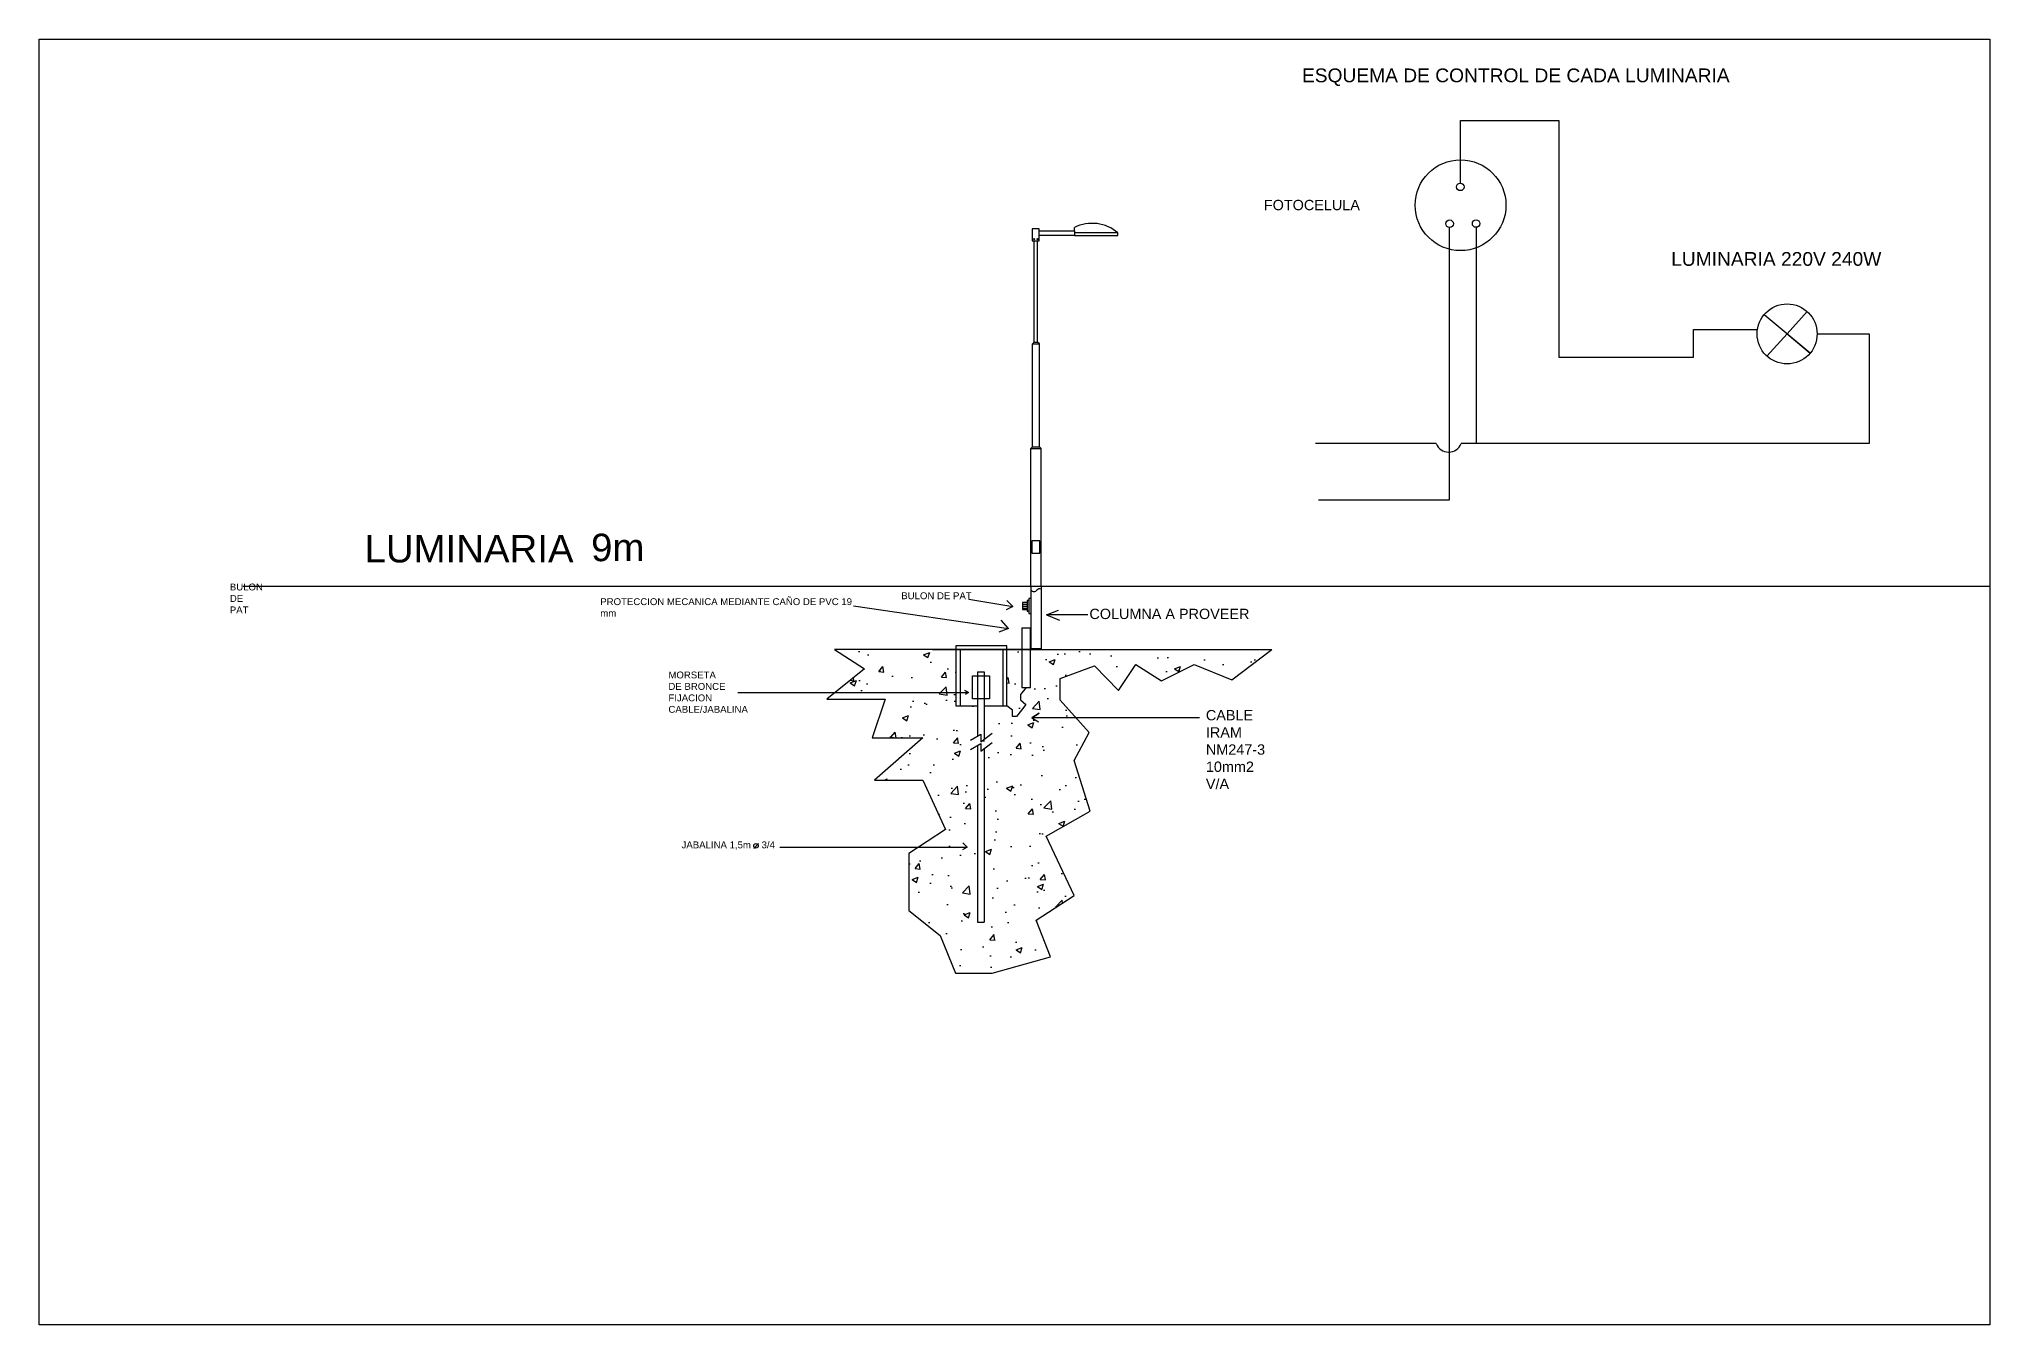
# Model space of a CAD drawing. Header units: millimetres. Extents: x 79 to 278, y 29 to 66.
# Drawn here: x 221.2 to 278, y 29 to 66.5 of the extents above; entities outside this region: 1.
import ezdxf

# ---------------------------------------------------------------- set-up
doc = ezdxf.new("R2010")
doc.units = ezdxf.units.MM
doc.styles.get("Standard").update_dxf_attribs({"font": 'arial.ttf'})

msp = doc.modelspace()

# ---------------------------------------------------------------- hatches: boundary and pattern name
h = msp.add_hatch()
h.set_pattern_fill('AR-CONC', color=256, scale=0.01)
h.paths.add_polyline_path([(251.35, 45.469), (251.79, 46.285), (250.941, 47.227), (250.941, 47.855), (251.947, 48.232), (252.638, 47.51), (253.141, 48.263), (253.896, 47.792), (254.839, 48.263), (255.939, 47.824), (257.103, 48.702), (254.012, 48.702), (249.393, 48.702), (249.393, 47.064), (248.733, 47.064), (248.733, 46.098), (248.733, 46.091), (248.635, 46.018), (248.635, 46.242), (248.542, 46.186), (248.542, 47.064), (247.909, 47.064), (247.909, 48.702), (247.225, 48.702), (244.371, 48.702), (245.252, 48.138), (244.151, 47.259), (245.849, 47.259), (245.472, 46.128), (246.949, 46.128), (245.535, 44.904), (246.949, 44.904), (247.609, 43.46), (246.54, 42.769), (246.54, 41.105), (247.452, 40.383), (247.892, 39.284), (248.961, 39.284), (250.658, 39.755), (250.249, 40.823), (251.35, 41.545), (250.532, 43.271), (251.821, 43.994)])
h.paths.add_polyline_path([(248.733, 40.764), (248.542, 40.764), (248.542, 45.915), (248.635, 45.971), (248.635, 45.747), (248.733, 45.82)], flags=16)

# ---------------------------------------------------------------- linework, layer by layer
for p, q in [((262.597, 62.275), (262.597, 64.105)), ((262.597, 64.105), (265.453, 64.105)), ((265.453, 64.105), (265.453, 57.209)), ((250.336, 60.893), (251.361, 60.893)), ((251.361, 60.893), (251.361, 60.988)), ((251.361, 60.893), (251.361, 60.756)), ((252.623, 60.833), (251.361, 60.833)), ((252.623, 60.756), (252.623, 60.833)), ((262.267, 60.993), (262.267, 53.048)), ((263.05, 60.993), (263.05, 54.697)), ((250.188, 60.602), (250.288, 60.602)), ((250.188, 57.652), (250.188, 60.602)), ((250.288, 57.652), (250.288, 60.602)), ((251.361, 60.756), (250.336, 60.756)), ((251.361, 60.756), (252.623, 60.756)), ((272.102, 57.89), (272.688, 58.538)), ((269.374, 57.209), (269.374, 58.018)), ((269.374, 58.018), (271.237, 58.018)), ((272.772, 57.33), (271.431, 58.45)), ((250.138, 57.602), (250.188, 57.652)), ((250.138, 54.602), (250.138, 57.602)), ((250.138, 57.602), (250.338, 57.602)), ((250.188, 57.652), (250.288, 57.652)), ((250.338, 57.602), (250.288, 57.652)), ((250.338, 54.602), (250.338, 57.602)), ((272.102, 57.89), (271.515, 57.242)), ((272.102, 57.89), (272.102, 57.89)), ((272.102, 57.89), (272.102, 57.89)), ((272.102, 57.89), (272.102, 57.89)), ((272.102, 57.89), (272.102, 57.89)), ((272.102, 57.89), (272.102, 57.89)), ((272.102, 57.89), (272.102, 57.89)), ((272.102, 57.89), (272.772, 57.33)), ((272.976, 57.89), (274.488, 57.89)), ((274.488, 57.89), (274.488, 54.697)), ((265.453, 57.209), (269.374, 57.209)), ((250.088, 54.552), (250.138, 54.602)), ((250.088, 50.552), (250.088, 54.552)), ((250.088, 50.552), (250.088, 54.552)), ((250.088, 54.552), (250.388, 54.552)), ((250.138, 54.602), (250.338, 54.602)), ((250.388, 54.552), (250.338, 54.602)), ((250.388, 50.552), (250.388, 54.552)), ((261.885, 54.697), (258.378, 54.697)), ((274.488, 54.697), (262.617, 54.697)), ((262.267, 53.048), (258.464, 53.048)), ((227.157, 50.552), (278.007, 50.552)), ((250.088, 50.552), (250.088, 48.702)), ((250.388, 50.552), (250.388, 48.719)), ((244.93, 49.979), (249.436, 49.312)), ((248.284, 50.165), (249.567, 49.957)), ((249.567, 49.957), (249.395, 50.131)), ((249.984, 50.072), (249.85, 50.072)), ((249.85, 50.072), (249.85, 49.867)), ((249.852, 50.02), (249.983, 50.02)), ((250.03, 50.129), (249.984, 50.129)), ((249.984, 50.129), (249.984, 49.815)), ((250.035, 50.128), (250.03, 50.128)), ((250.082, 50.185), (250.035, 50.185)), ((250.035, 50.185), (250.035, 49.755)), ((250.088, 50.185), (250.08, 50.185)), ((249.436, 49.312), (249.223, 49.56)), ((249.567, 49.957), (249.371, 49.855)), ((249.85, 49.867), (249.984, 49.867)), ((249.853, 49.968), (249.983, 49.968)), ((249.853, 49.91), (249.983, 49.91)), ((249.984, 49.816), (250.035, 49.816)), ((250.035, 49.755), (250.088, 49.755)), ((250.035, 49.755), (250.053, 49.755)), ((250.55, 49.712), (250.897, 49.845)), ((251.753, 49.712), (250.55, 49.712)), ((250.55, 49.712), (250.927, 49.56)), ((249.436, 49.312), (249.156, 49.204)), ((249.436, 49.312), (249.436, 49.312)), ((249.823, 49.337), (250.083, 49.337)), ((247.225, 48.702), (244.371, 48.702)), ((244.371, 48.702), (245.252, 48.138)), ((250.088, 48.702), (247.225, 48.702)), ((247.225, 48.702), (254.012, 48.702)), ((248.037, 48.695), (248.037, 47.07)), ((249.275, 48.699), (249.275, 47.061)), ((250.388, 48.719), (250.088, 48.719)), ((254.012, 48.702), (257.103, 48.702)), ((255.939, 47.824), (257.103, 48.702)), ((245.252, 48.138), (244.151, 47.259)), ((248.542, 48.051), (248.733, 48.051)), ((248.542, 48.051), (248.542, 46.186)), ((248.733, 48.051), (248.733, 46.098)), ((250.941, 47.855), (251.947, 48.232)), ((250.941, 47.227), (250.941, 47.855)), ((251.947, 48.232), (252.638, 47.51)), ((252.638, 47.51), (253.141, 48.263)), ((253.141, 48.263), (253.896, 47.792)), ((253.896, 47.792), (254.839, 48.263)), ((254.839, 48.263), (255.939, 47.824)), ((241.566, 47.453), (248.271, 47.453)), ((244.151, 47.259), (245.849, 47.259)), ((245.849, 47.259), (245.472, 46.128)), ((248.271, 47.453), (248.173, 47.509)), ((248.173, 47.509), (248.271, 47.453)), ((248.271, 47.453), (248.187, 47.397)), ((249.95, 47.597), (249.789, 47.395)), ((249.789, 47.395), (249.789, 47.234)), ((249.789, 47.234), (249.94, 47.103)), ((251.79, 46.285), (250.941, 47.227)), ((249.557, 46.942), (249.393, 47.064)), ((249.557, 46.752), (249.557, 46.942)), ((249.676, 46.752), (249.557, 46.752)), ((249.819, 46.942), (249.676, 46.752)), ((249.94, 47.103), (249.819, 46.942)), ((250.116, 46.716), (250.336, 46.851)), ((250.336, 46.851), (250.116, 46.716)), ((255.001, 46.716), (250.116, 46.716)), ((250.116, 46.716), (250.311, 46.598)), ((245.472, 46.128), (246.949, 46.128)), ((246.949, 46.128), (245.535, 44.904)), ((248.331, 46.06), (248.635, 46.242)), ((248.635, 46.018), (248.967, 46.265)), ((248.635, 46.242), (248.635, 46.018)), ((248.733, 46.098), (248.733, 46.091)), ((251.35, 45.469), (251.79, 46.285)), ((248.331, 45.789), (248.635, 45.971)), ((248.542, 45.915), (248.542, 40.764)), ((248.635, 45.747), (248.967, 45.994)), ((248.635, 45.971), (248.635, 45.747)), ((248.733, 45.82), (248.733, 40.764)), ((251.821, 43.994), (251.35, 45.469)), ((245.535, 44.904), (246.949, 44.904)), ((246.949, 44.904), (247.609, 43.46)), ((250.532, 43.271), (251.821, 43.994)), ((247.609, 43.46), (246.54, 42.769)), ((251.35, 41.545), (250.532, 43.271)), ((242.023, 42.914), (242.166, 43.052)), ((242.779, 42.954), (248.241, 42.954)), ((246.54, 42.769), (246.54, 41.105)), ((248.241, 42.954), (248.1, 42.872)), ((248.241, 42.954), (248.108, 43.076)), ((248.108, 43.076), (248.241, 42.954)), ((250.249, 40.823), (251.35, 41.545)), ((246.54, 41.105), (247.452, 40.383)), ((247.452, 40.383), (247.892, 39.284)), ((248.542, 40.764), (248.733, 40.764)), ((250.658, 39.755), (250.249, 40.823)), ((248.961, 39.284), (250.658, 39.755)), ((247.892, 39.284), (248.961, 39.284))]:
    msp.add_line(p, q)
for points in [[(221.222, 66.474), (278.007, 66.474), (278.007, 29.041), (221.222, 29.041)], [(250.336, 60.602), (250.336, 60.95), (250.124, 60.95), (250.124, 60.602)], [(250.118, 51.508), (250.352, 51.508), (250.352, 51.863), (250.118, 51.863)], [(248.387, 47.937), (248.883, 47.937), (248.883, 47.27), (248.387, 47.27)]]:
    msp.add_lwpolyline(points, close=True)
for points in [[(249.823, 49.337), (249.823, 47.597), (250.083, 47.597), (250.083, 49.337)], [(248.733, 47.064), (249.393, 47.064), (249.393, 48.813), (247.909, 48.813), (247.909, 47.064), (248.542, 47.064)]]:
    msp.add_lwpolyline(points)
for centre, radius in [((262.597, 61.636), 1.321), ((262.59, 62.17), 0.11), ((262.278, 61.096), 0.11), ((263.05, 61.103), 0.11), ((250.188, 60.648), 0.0166), ((250.286, 60.648), 0.0166), ((272.102, 57.89), 0.874), ((242.091, 42.989), 0.0656)]:
    msp.add_circle(centre, radius)
for centre, radius, start, end in [((251.875, 59.953), 1.155, 49.4702, 116.3927), ((80, 53.913), 0.865, 115.0189, 64.9811), ((262.251, 54.844), 0.394, 201.821, 338.179), ((250.18, 50.502), 0.112, 216.0562, 325.3226), ((250.343, 50.376), 0.0932, 61.0608, 143.8803)]:
    msp.add_arc(centre, radius, start, end)

# ---------------------------------------------------------------- texts
at = {"attachment_point": 1}
for s, insert, char_height in [('ESQUEMA DE CONTROL DE CADA LUMINARIA ', (257.98, 65.616), 0.4), ('FOTOCELULA', (256.873, 61.792), 0.3), ('LUMINARIA 220V 240W', (268.727, 60.272), 0.4), ('LUMINARIA ', (230.696, 52.038), 0.8), ('BULON DE PAT', (246.319, 50.368), 0.2), ('COLUMNA A PROVEER ', (251.794, 49.89), 0.3), ('JABALINA 1,5m    3/4', (239.924, 43.117), 0.2)]:
    msp.add_mtext(s, dxfattribs=dict(at, insert=insert, char_height=char_height))
at = {"insert": (237.29, 52.075), "char_height": 0.8, "width": 0.8, "attachment_point": 1}
msp.add_mtext('9m', dxfattribs=at)
at = {"attachment_point": 1}
for s, width, insert, char_height in [('BULON DE PAT ', 0.54843, (226.775, 50.623), 0.2), ('PROTECCION MECANICA MEDIANTE CAÑO DE PVC 19 \\Pmm', 9.01914, (237.558, 50.196), 0.2), ('MORSETA DE BRONCE FIJACION CABLE/JABALINA', 1.76891, (239.541, 48.062), 0.2), ('CABLE IRAM NM247-3 10mm2 V/A', 0.9571, (255.185, 46.942), 0.3)]:
    msp.add_mtext_dynamic_manual_height_columns(s, width=width, gutter_width=12.5, heights=[0], dxfattribs=dict(at, insert=insert, char_height=char_height))

doc.saveas('drawing.dxf')
